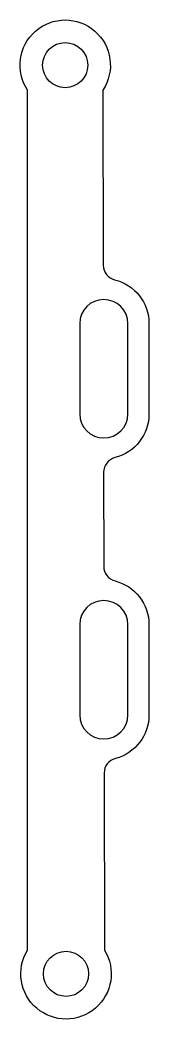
# Model space of a CAD drawing. Header units: inches. Extents: x 0 to 8.6, y 0 to 66.4.
import ezdxf

# ---------------------------------------------------------------- set-up
doc = ezdxf.new("R2010")
doc.units = ezdxf.units.IN
doc.header["$MEASUREMENT"] = 0
doc.layers.add('部品', color=2, linetype='Continuous')

msp = doc.modelspace()

# ---------------------------------------------------------------- linework, layer by layer
for centre in [(2.993, 63.387), (3.048, 3)]:
    msp.add_circle(centre, 1.5)
at = {"layer": '部品'}
for points in [[(6.304, 29.114, -0.342209), (8.556, 26.208), (8.556, 20.208, -0.340409), (6.323, 17.308, 0.340916), (5.578, 16.339), (5.6, 4.577, -1.79163), (0.493, 4.572), (0.493, 61.728, -1.861295), (5.496, 61.733), (5.517, 50.092, 0.344322), (6.277, 49.123, -0.34483), (8.556, 46.211), (8.556, 40.211, -0.343028), (6.296, 37.303, 0.343536), (5.542, 36.332), (5.554, 30.08, 0.341702)], [(7.156, 40.211), (7.156, 46.211, 1), (3.956, 46.211), (3.956, 40.211, 1)], [(3.956, 26.208), (3.956, 20.208, 1), (7.156, 20.208), (7.156, 26.208, 1)]]:
    msp.add_lwpolyline(points, format="xyb", close=True, dxfattribs=at)

doc.saveas('drawing.dxf')
